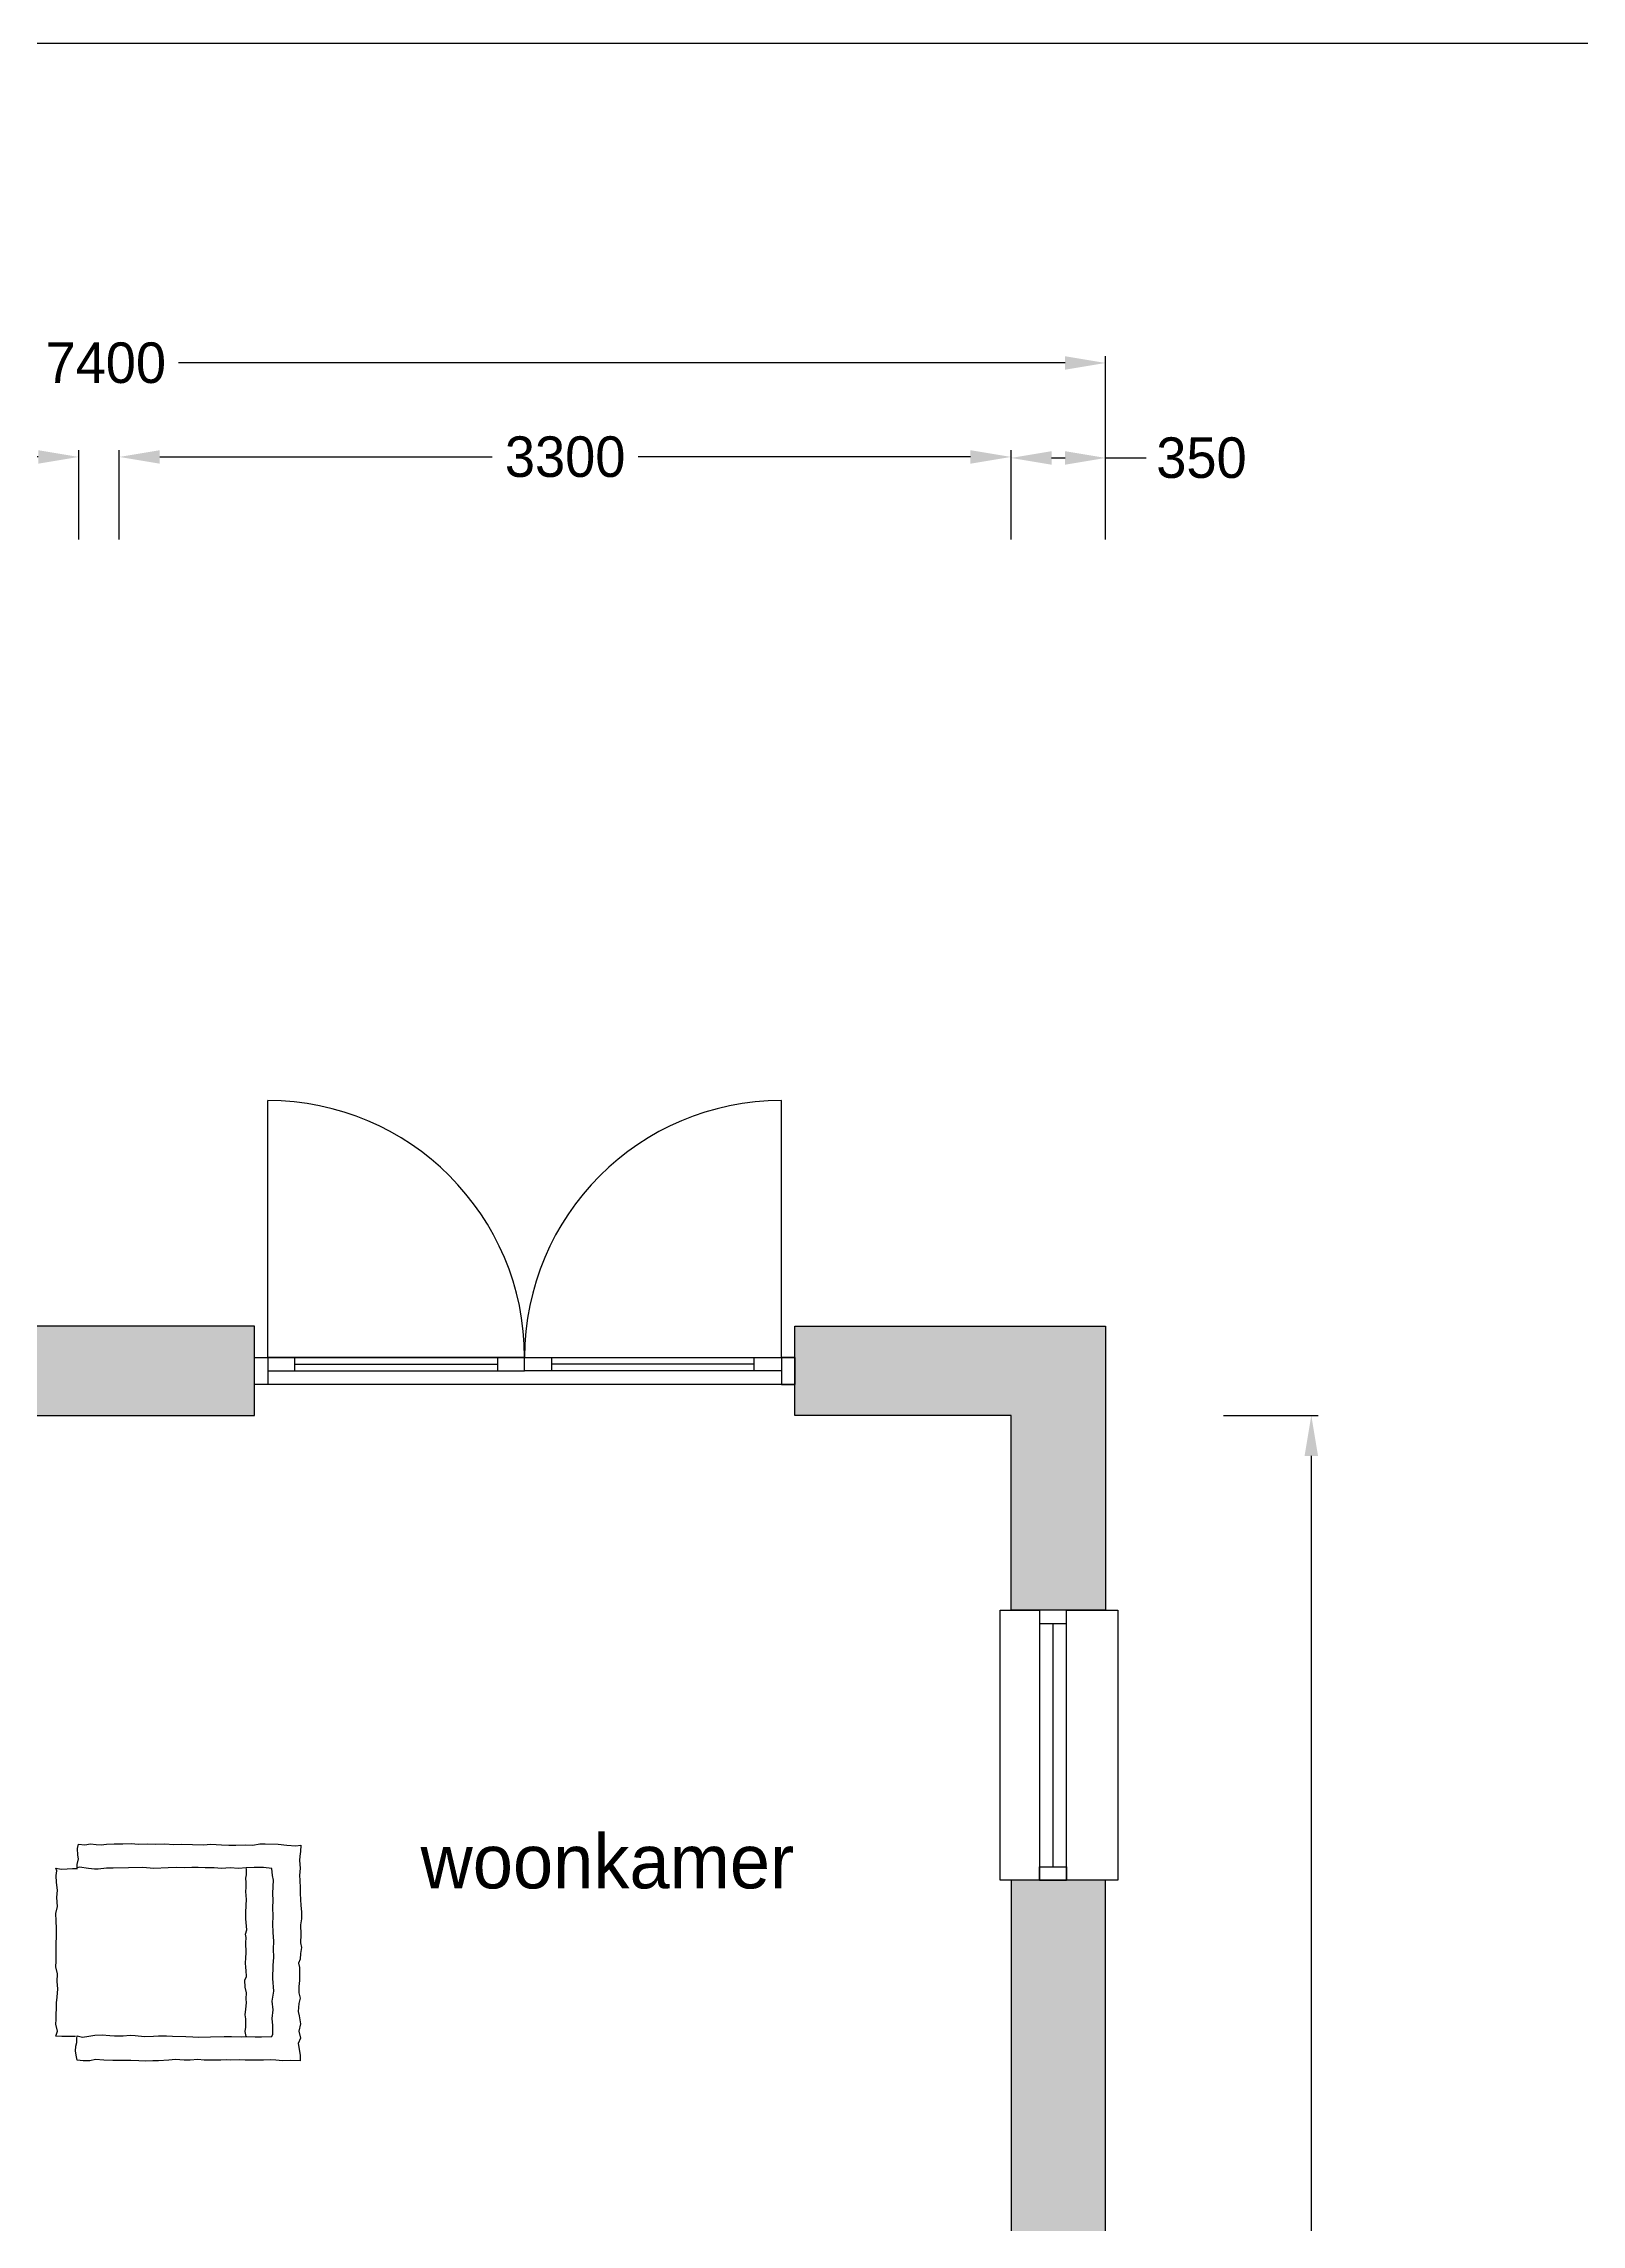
# Model space of a CAD drawing. Header units: millimetres. Extents: x 194362 to 347421, y -189721 to -131700.
# Drawn here: x 275832 to 281523, y -180015 to -171945 of the extents above; entities that cross this region are included whole.
import ezdxf

# ---------------------------------------------------------------- set-up
doc = ezdxf.new("R2010")
doc.units = ezdxf.units.MM
for name, color, linetype in [('78', 7, 'Continuous'), ('interieur', 5, 'Continuous'), ('KOZIJN', 1, 'Continuous'), ('MAATLIJN', 5, 'Continuous'), ('text', 7, 'Continuous'), ('wand', 2, 'Continuous'), ('zicht', 5, 'Continuous')]:
    doc.layers.add(name, color=color, linetype=linetype)
doc.styles.add('maat-klein', font='LSANS.TTF', dxfattribs={"height": 150})
doc.styles.get("Standard").update_dxf_attribs({"font": 'LSANS.TTF', "height": 20})
doc.dimstyles.new('maat-klein', dxfattribs={"dimtxt": 2.5, "dimasz": 150, "dimexe": 25, "dimexo": 25, "dimgap": 25, "dimtad": 0, "dimdec": 4, "dimtxsty": 'maat-klein', "dimcen": 150, "dimclrd": 256, "dimclre": 256, "dimclrt": 256, "dimadec": 0, "dimazin": 1, "dimtfac": 1, "dimtdec": 4, "dimtmove": 0, "dimatfit": 3, "dimfxl": 1, "dimlwd": -1, "dimlwe": -1, "dimarcsym": 0})

# ---------------------------------------------------------------- blocks, each defined once
blk = doc.blocks.new('78-SOFA1')
at = {"layer": '78'}
blk.add_lwpolyline([(2, 774.5), (38.4, 773.8), (66.5, 774.5), (91.6, 772.1), (112.1, 771.1), (137.1, 772.1), (157.2, 772.1), (187.4, 772.8), (205.6, 772.1), (227.8, 771.1), (260, 772.1), (275.3, 771.1), (295.4, 772.1), (317.7, 772.1), (342.6, 772.1), (356.8, 772.1), (380.9, 770.5), (409.1, 772.1), (431.2, 772.1), (463.4, 770.5), (487.7, 772.8), (526, 774.5), (547.3, 774.5), (572.2, 776.1), (598.5, 774.5), (628.7, 773.8), (660.2, 773.8), (695.3, 773.8), (728.6, 772.1), (759, 769.5), (780.2, 775.4), (805.2, 775.4), (826.5, 772.8), (829.4, 759.5), (833.5, 739.3), (831.4, 721), (828.6, 706.9), (828.6, 691.8), (826.5, 682.5), (807.2, 686.8), (784.2, 683.5), (762, 680.1), (733.9, 678.4), (706.5, 680.8), (688.3, 681.7), (656.1, 681.7), (630.8, 680.1), (611.7, 680.8), (577.5, 684.2), (544.1, 683.5), (526, 681.7), (495.7, 682.5), (473.6, 683.5), (424.2, 684.2), (398.2, 685.8), (378.9, 686.8), (333.8, 685.8), (283.3, 684.2), (255.1, 685.1), (219.7, 685.8), (198.6, 685.1), (168.5, 685.8), (144.2, 685.8), (106.8, 685.1), (102.8, 675.8), (102.8, 644), (105.6, 618.2), (101.6, 586.3), (104.8, 553.7), (98.8, 516.9), (102.8, 470.1), (101.6, 421.6), (99.6, 391.5), (100.8, 361.3), (99.6, 332), (101.6, 300.2), (102.8, 267.7), (101.6, 240.9), (102.8, 206.4), (101.6, 183), (102.8, 154.6), (100.8, 106.1), (103.6, 88.7), (106.8, 62.6), (137.1, 59.3), (171.3, 59.3), (201.6, 61), (229.8, 62.6), (261.2, 61), (292.2, 62.6), (319.7, 60.3), (352.7, 60.3), (378.9, 59.3), (402.2, 59.3), (431.2, 60.3), (457.4, 59.3), (489.7, 61), (543.3, 62.6), (583.5, 59.3), (636.8, 61), (693.3, 61.9), (718.6, 61.9), (748.7, 66.1), (763, 66.1), (785.1, 63.6), (818.4, 58.6), (826.5, 61), (826.5, 48.5), (822.4, 27.4), (824.4, 13.4), (825.4, -11), (821.4, -26.7), (798.3, -25.1), (777.1, -28.4), (756, -26), (737.9, -24.4), (717.8, -26.7), (689.3, -27.7), (658.2, -28.4), (626.7, -29.4), (599.7, -26.7), (568.2, -27.7), (535.1, -26.7), (502.9, -27.7), (469.6, -26), (439.3, -26.7), (400.2, -26), (358.8, -24.4), (332.6, -26.7), (292.2, -25.1), (265.2, -23.4), (239.8, -23.4), (202.7, -25.1), (176.5, -23.4), (150.4, -28.4), (131, -27.7), (83.5, -26.7), (50.4, -22.7), (18.1, -21.1), (-1.2, -22.7), (0, 0), (2.8, 17.4), (4, 33.5), (2, 61.9), (4, 89.5), (2.8, 106.1), (2, 136.2), (2, 154.6), (0.8, 179), (-1.2, 199.1), (-3.2, 224.9), (-3.2, 249.3), (0, 271.8), (-1.2, 307.9), (0, 337.9), (-3.2, 355.4), (0.8, 378.1), (2, 399), (8, 414), (4, 429.9), (4, 455), (4, 477.6), (6, 500.1), (6, 522.9), (2, 543), (6, 562.9), (9, 592.1), (4.8, 608.1), (0.8, 638.3), (6, 665), (0, 690.8), (9, 710.2), (4.8, 732), (2, 755.4)], close=True, dxfattribs=at)
for points in [[(201.6, 684.2), (205.6, 665.7), (202.7, 650), (202.7, 619.9), (205.6, 604.8), (202.7, 583.8), (200.6, 560.3), (201.6, 545.3), (200.6, 523.6), (204.7, 501.8), (206.8, 476.7), (200.6, 462.6), (201.6, 441), (202.7, 429), (203.6, 412.3), (202.7, 395.5), (201.6, 373.8), (202.7, 337.9), (201.6, 318.6), (203.6, 306.2), (198.6, 290.1), (201.6, 263.4), (202.7, 249.3), (202.7, 226.6), (201.6, 199.1), (200.6, 178), (202.7, 147.9), (201.6, 132.9), (201.6, 115.5), (202.7, 98.7), (200.6, 87), (199.6, 62.6)], [(833.5, 685.1), (846.7, 685.1), (883, 685.1), (906, 683.5), (899.1, 665), (906, 639), (905.1, 621.5), (905.1, 604.8), (903.1, 578.8), (903.1, 560.3), (901.1, 539.5), (898, 508.5), (901.1, 481.7), (900, 452.5), (906, 427.4), (905.1, 406.5), (905.1, 377.2), (904, 340.4), (903.1, 314.5), (903.1, 285.1), (904, 256.7), (906, 229.9), (900, 204.1), (902, 170.6), (899.1, 143.8), (903.1, 115.5), (905.1, 88.7), (902, 71.9), (906, 61.9), (885.9, 65.2), (863.6, 64.3), (843.5, 62.6), (825.4, 62.6)]]:
    blk.add_lwpolyline(points, dxfattribs=at)
blk = doc.blocks.new('*D87')
at = {"layer": 'Defpoints', "color": 0, "transparency": 16777216}
for p in [(275961.9, -173474.4), (272711.9, -173804.4), (275961.9, -173804.4)]:
    blk.add_point(p, dxfattribs=at)
at = {"layer": 'MAATLIJN', "transparency": 16777216}
for p, q in [((272711.9, -173779.4), (272711.9, -173449.4)), ((272861.9, -173474.4), (274066.5, -173474.4)), ((275811.9, -173474.4), (274607.3, -173474.4)), ((275961.9, -173779.4), (275961.9, -173449.4))]:
    blk.add_line(p, q, dxfattribs=at)
for points in [[(272861.9, -173449.4), (272861.9, -173499.4), (272711.9, -173474.4)], [(275811.9, -173449.4), (275811.9, -173499.4), (275961.9, -173474.4)]]:
    blk.add_solid(points, dxfattribs=at)
at = {"layer": 'MAATLIJN', "transparency": 16777216, "insert": (274336.9, -173474.4), "char_height": 150, "attachment_point": 5, "style": 'maat-klein'}
blk.add_mtext('3250', dxfattribs=at)
blk = doc.blocks.new('*D88')
at = {"layer": 'Defpoints', "color": 0, "transparency": 16777216}
for p in [(279411.9, -173474.4), (276111.9, -173804.4), (279411.9, -173804.4)]:
    blk.add_point(p, dxfattribs=at)
at = {"layer": 'MAATLIJN', "transparency": 16777216}
for p, q in [((276111.9, -173779.4), (276111.9, -173449.4)), ((276261.9, -173474.4), (277491.5, -173474.4)), ((279261.9, -173474.4), (278032.3, -173474.4)), ((279411.9, -173779.4), (279411.9, -173449.4))]:
    blk.add_line(p, q, dxfattribs=at)
for points in [[(276261.9, -173449.4), (276261.9, -173499.4), (276111.9, -173474.4)], [(279261.9, -173449.4), (279261.9, -173499.4), (279411.9, -173474.4)]]:
    blk.add_solid(points, dxfattribs=at)
at = {"layer": 'MAATLIJN', "transparency": 16777216, "insert": (277761.9, -173474.4), "char_height": 150, "attachment_point": 5, "style": 'maat-klein'}
blk.add_mtext('3300', dxfattribs=at)
blk = doc.blocks.new('*D90')
at = {"layer": 'Defpoints', "color": 0, "transparency": 16777216}
for p in [(279761.9, -173478.1), (279411.9, -173804.4), (279761.9, -173804.4)]:
    blk.add_point(p, dxfattribs=at)
at = {"layer": 'MAATLIJN', "transparency": 16777216}
for p, q in [((279411.9, -173779.4), (279411.9, -173453.1)), ((279561.9, -173478.1), (279611.9, -173478.1)), ((279761.9, -173779.4), (279761.9, -173453.1)), ((279761.9, -173478.1), (279911.9, -173478.1))]:
    blk.add_line(p, q, dxfattribs=at)
for points in [[(279561.9, -173453.1), (279561.9, -173503.1), (279411.9, -173478.1)], [(279611.9, -173453.1), (279611.9, -173503.1), (279761.9, -173478.1)]]:
    blk.add_solid(points, dxfattribs=at)
at = {"layer": 'MAATLIJN', "transparency": 16777216, "insert": (280116.7, -173478.1), "char_height": 150, "attachment_point": 5, "style": 'maat-klein'}
blk.add_mtext('350', dxfattribs=at)
blk = doc.blocks.new('*D91')
at = {"layer": 'Defpoints', "color": 0, "transparency": 16777216}
for p in [(279761.9, -173126.7), (272361.9, -173804.4), (279761.9, -173804.4)]:
    blk.add_point(p, dxfattribs=at)
at = {"layer": 'MAATLIJN', "transparency": 16777216}
for p, q in [((272361.9, -173779.4), (272361.9, -173101.7)), ((279761.9, -173779.4), (279761.9, -173101.7)), ((272511.9, -173126.7), (275792.2, -173126.7)), ((279611.9, -173126.7), (276331.6, -173126.7))]:
    blk.add_line(p, q, dxfattribs=at)
for points in [[(272511.9, -173101.7), (272511.9, -173151.7), (272361.9, -173126.7)], [(279611.9, -173101.7), (279611.9, -173151.7), (279761.9, -173126.7)]]:
    blk.add_solid(points, dxfattribs=at)
at = {"layer": 'MAATLIJN', "transparency": 16777216, "insert": (276061.9, -173126.7), "char_height": 150, "attachment_point": 5, "style": 'maat-klein'}
blk.add_mtext('7400', dxfattribs=at)
blk = doc.blocks.new('*D92')
at = {"layer": 'Defpoints', "color": 0, "transparency": 16777216}
for p in [(280173.1, -177021.4), (280173.1, -185721.4), (280523.1, -185721.4)]:
    blk.add_point(p, dxfattribs=at)
at = {"layer": 'MAATLIJN', "transparency": 16777216}
for p, q in [((280198.1, -177021.4), (280548.1, -177021.4)), ((280523.1, -177171.4), (280523.1, -181099.4)), ((280523.1, -185571.4), (280523.1, -181643.4)), ((280198.1, -185721.4), (280548.1, -185721.4))]:
    blk.add_line(p, q, dxfattribs=at)
for points in [[(280498.1, -177171.4), (280548.1, -177171.4), (280523.1, -177021.4)], [(280498.1, -185571.4), (280548.1, -185571.4), (280523.1, -185721.4)]]:
    blk.add_solid(points, dxfattribs=at)
at = {"layer": 'MAATLIJN', "transparency": 16777216, "insert": (280523.1, -181371.4), "char_height": 150, "attachment_point": 5, "rotation": 90, "style": 'maat-klein'}
blk.add_mtext('8700', dxfattribs=at)

msp = doc.modelspace()

# ---------------------------------------------------------------- hatches: boundary and pattern name
at = {"layer": 'wand'}
h = msp.add_hatch(color=256, dxfattribs=at)
h.dxf.hatch_style = 1
h.paths.add_polyline_path([(279411.89646, -177021.39181), (278611.89646, -177021.39181), (278611.89646, -176691.39181), (279761.89646, -176691.39181), (279761.89646, -177741.39181), (279411.89646, -177741.39181)])
h.paths.add_polyline_path([(275511.89646, -177021.39181), (276611.89646, -177021.39181), (276611.89646, -176691.39181), (275511.89646, -176691.39181)])
h.paths.add_polyline_path([(272711.89646, -177021.39181), (273511.89646, -177021.39181), (273511.89646, -176691.39181), (272361.89646, -176691.39181), (272361.89646, -181556.39181), (272711.89646, -181556.39181)])
h.paths.add_polyline_path([(273951.89646, -185721.39181), (273951.89646, -185926.39181), (273981.89646, -185926.39181), (273981.89646, -186051.39181), (272361.89646, -186051.39181), (272361.89646, -184541.39181), (272711.89646, -184541.39181), (272711.89646, -185721.39181)])
h.paths.add_polyline_path([(274211.89646, -185721.39181), (274211.89646, -185926.39181), (274181.89646, -185926.39181), (274181.89646, -186051.39181), (274711.89646, -186051.39181), (274711.89646, -185721.39181)])
h.paths.add_polyline_path([(275961.89646, -185721.39181), (275961.89646, -186051.39181), (276861.89646, -186051.39181), (276861.89646, -185721.39181)])
h.paths.add_polyline_path([(279411.89646, -185721.39181), (278361.89646, -185721.39181), (278361.89646, -186051.39181), (279761.89646, -186051.39181), (279761.89646, -183741.39181), (279411.89646, -183741.39181)])
h.paths.add_polyline_path([(279411.89646, -182741.39181), (279761.89646, -182741.39181), (279761.89646, -178741.39181), (279411.89646, -178741.39181)])

# ---------------------------------------------------------------- linework, layer by layer
msp.add_lwpolyline([(264939.32506, -189720.98102), (296260.40701, -189720.98102), (296260.40701, -171944.86583), (264939.32506, -171944.86583)], close=True)
at = {"layer": 'KOZIJN'}
for p, q in [((276661.89646, -176806.39181), (276661.89646, -175856.39181)), ((278561.89646, -176806.39181), (278561.89646, -175856.39181)), ((276761.89646, -176831.39181), (277511.89646, -176831.39181)), ((278461.89646, -176831.39181), (277711.89646, -176831.39181)), ((279566.89646, -177791.39181), (279566.89646, -178691.39181))]:
    msp.add_line(p, q, dxfattribs=at)
for points in [[(276661.89646, -176906.39181), (276611.89646, -176906.39181), (276611.89646, -176806.39181), (276661.89646, -176806.39181)], [(276611.89646, -176806.39181), (278611.89646, -176806.39181), (278611.89646, -176906.39181), (276611.89646, -176906.39181)], [(276661.89646, -176856.39181), (276761.89646, -176856.39181), (276761.89646, -176806.39181), (276661.89646, -176806.39181)], [(276661.89646, -176856.39181), (277611.89646, -176856.39181), (277611.89646, -176806.39181), (276661.89646, -176806.39181)], [(277511.89646, -176856.39181), (277611.89646, -176856.39181), (277611.89646, -176806.39181), (277511.89646, -176806.39181)], [(277711.89646, -176856.39181), (277611.89646, -176856.39181), (277611.89646, -176806.39181), (277711.89646, -176806.39181)], [(278561.89646, -176856.39181), (277611.89646, -176856.39181), (277611.89646, -176806.39181), (278561.89646, -176806.39181)], [(278561.89646, -176856.39181), (278461.89646, -176856.39181), (278461.89646, -176806.39181), (278561.89646, -176806.39181)], [(278561.89646, -176906.39181), (278611.89646, -176906.39181), (278611.89646, -176806.39181), (278561.89646, -176806.39181)], [(279516.89646, -177741.39181), (279516.89646, -178741.39181), (279616.89646, -178741.39181), (279616.89646, -177741.39181)], [(279516.89646, -177741.39181), (279516.89646, -177791.39181), (279616.89646, -177791.39181), (279616.89646, -177741.39181)], [(279516.89646, -178741.39181), (279516.89646, -178691.39181), (279616.89646, -178691.39181), (279616.89646, -178741.39181)]]:
    msp.add_lwpolyline(points, close=True, dxfattribs=at)
for centre, start, end in [((276661.89646, -176806.39181), 0, 90), ((278561.89646, -176806.39181), 90, 180)]:
    msp.add_arc(centre, 950, start, end, dxfattribs=at)
at = {"layer": 'wand'}
for points in [[(275511.89646, -177021.39181), (276611.89646, -177021.39181), (276611.89646, -176691.39181), (275511.89646, -176691.39181)], [(279411.89646, -177021.39181), (278611.89646, -177021.39181), (278611.89646, -176691.39181), (279761.89646, -176691.39181), (279761.89646, -177741.39181), (279411.89646, -177741.39181)], [(279411.89646, -182741.39181), (279761.89646, -182741.39181), (279761.89646, -178741.39181), (279411.89646, -178741.39181)]]:
    msp.add_lwpolyline(points, close=True, dxfattribs=at)
at = {"layer": 'zicht'}
for points in [[(279516.89646, -177741.39181), (279516.89646, -178741.39181), (279371.89646, -178741.39181), (279371.89646, -177741.39181)], [(279806.89646, -177741.39181), (279806.89646, -178741.39181), (279616.89646, -178741.39181), (279616.89646, -177741.39181)]]:
    msp.add_lwpolyline(points, close=True, dxfattribs=at)

# ---------------------------------------------------------------- block references
at = {"layer": 'interieur', "rotation": 180}
msp.add_blockref('78-SOFA1', (276782.87823, -178634.87676), dxfattribs=at)

# ---------------------------------------------------------------- texts
at = {"layer": 'text', "insert": (277026.78182, -178571.55429), "char_height": 200, "width": 5617.67, "attachment_point": 1}
msp.add_mtext('\\pi-600,l800,t800;woonkamer', dxfattribs=at)

# ---------------------------------------------------------------- dimensions: what is measured, and where the dimension line sits
at = {"layer": 'MAATLIJN'}
for base, p1, p2, picture, middle in [((279761.89646, -173126.73851), (272361.89646, -173804.37422), (279761.89646, -173804.37422), '*D91', (276061.89646, -173126.73851)), ((275961.89646, -173474.37422), (272711.89646, -173804.37422), (275961.89646, -173804.37422), '*D87', (274336.89646, -173474.37422)), ((279411.89646, -173474.37422), (276111.89646, -173804.37422), (279411.89646, -173804.37422), '*D88', (277761.89646, -173474.37422)), ((279761.89646, -173478.12422), (279411.89646, -173804.37422), (279761.89646, -173804.37422), '*D90', (280116.69376, -173478.12422))]:
    dim = msp.add_linear_dim(base=base, p1=p1, p2=p2, dimstyle='maat-klein', dxfattribs=at)
    dim.commit()
    dim.dimension.update_dxf_attribs({"geometry": picture, "text_midpoint": middle})
dim = msp.add_linear_dim(base=(280523.05244, -185721.39181), p1=(280173.05244, -177021.39181), p2=(280173.05244, -185721.39181), angle=90, dimstyle='maat-klein', dxfattribs=at)
dim.commit()
dim.dimension.update_dxf_attribs({"geometry": '*D92', "text_midpoint": (280523.05244, -181371.39181)})

doc.saveas('drawing.dxf')
